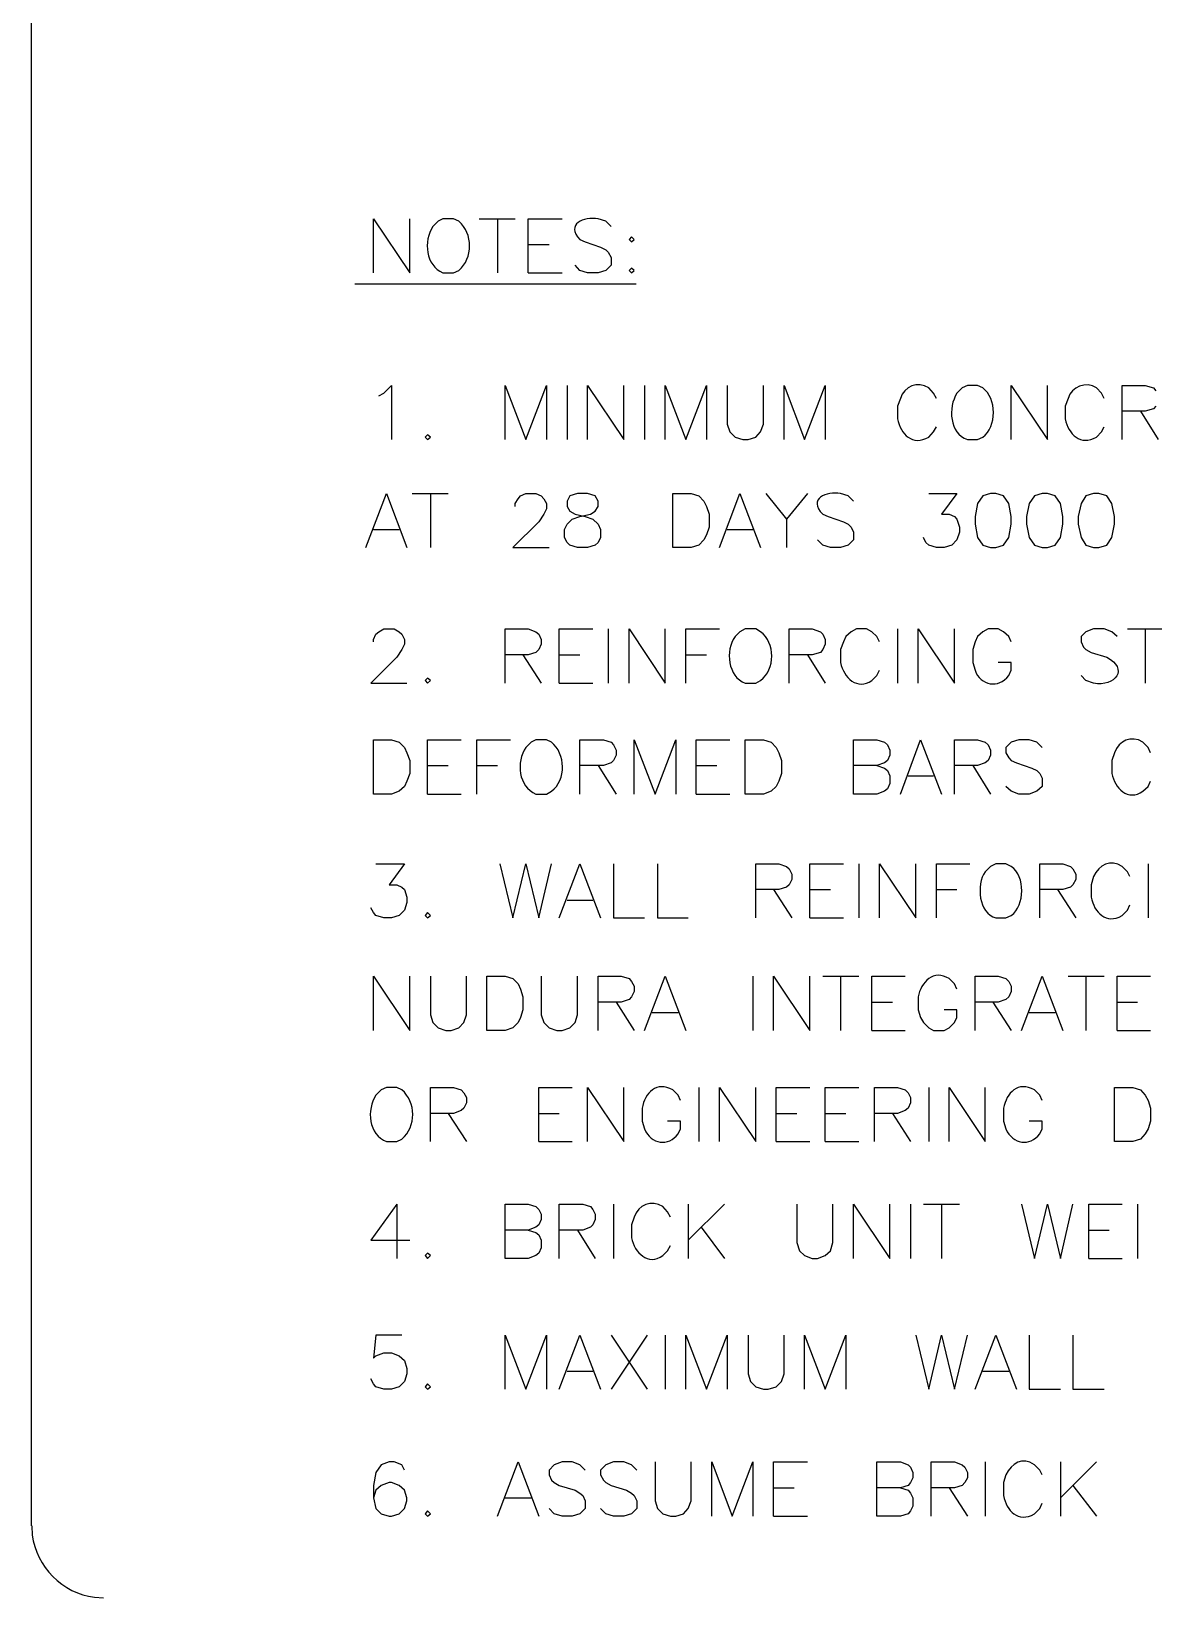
# Model space of a CAD drawing. Header units: millimetres. Extents: x 14 to 201, y 16 to 268.
# Drawn here: x 13.8 to 63.1, y 52.3 to 121.1 of the extents above; entities that cross this region are included whole.
import ezdxf

# ---------------------------------------------------------------- set-up
doc = ezdxf.new("R2010")
doc.units = ezdxf.units.MM
doc.layers.get('0').update_dxf_attribs({"linetype": 'CONTINUOUS'})

msp = doc.modelspace()

# ---------------------------------------------------------------- linework, layer by layer
at = {"color": 0}
for p, q in [((13.8424, 55.4136), (13.8424, 264.541)), ((28.8713, 110.469), (28.8713, 112.839)), ((28.8713, 112.839), (30.4588, 110.469)), ((30.4588, 110.469), (30.4588, 112.839)), ((31.7073, 112.733), (31.4744, 112.5)), ((31.9195, 112.839), (31.7073, 112.733)), ((32.3853, 112.839), (31.9195, 112.839)), ((32.6182, 112.733), (32.3853, 112.839)), ((33.507, 112.839), (35.0945, 112.839)), ((34.3118, 112.839), (34.3118, 110.469)), ((35.6665, 110.469), (35.6665, 112.839)), ((35.6665, 112.839), (37.1479, 112.839)), ((39.0744, 112.733), (38.7354, 112.839)), ((39.3072, 112.5), (39.0744, 112.733)), ((35.6665, 111.718), (36.576, 111.718)), ((37.9307, 111.93), (38.1635, 111.824)), ((38.1635, 111.824), (38.8415, 111.591)), ((38.8415, 111.591), (39.0744, 111.485)), ((40.1959, 112.057), (40.09, 111.93)), ((40.09, 111.93), (40.1959, 111.824)), ((40.3229, 111.93), (40.1959, 112.057)), ((40.1959, 111.824), (40.3229, 111.93)), ((37.9307, 110.575), (37.7197, 110.808)), ((39.0744, 111.485), (39.1791, 111.379)), ((39.3072, 110.808), (39.0744, 110.575)), ((39.1791, 111.379), (39.3072, 111.146)), ((39.3072, 111.146), (39.3072, 110.808)), ((31.9195, 110.469), (32.3853, 110.469)), ((32.3853, 110.469), (32.6182, 110.575)), ((35.6665, 110.469), (37.1479, 110.469)), ((38.2693, 110.469), (37.9307, 110.575)), ((38.7354, 110.469), (38.2693, 110.469)), ((39.0744, 110.575), (38.7354, 110.469)), ((40.1959, 110.68), (40.09, 110.575)), ((40.09, 110.575), (40.1959, 110.469)), ((40.3229, 110.575), (40.1959, 110.68)), ((40.1959, 110.469), (40.3229, 110.575)), ((28.0458, 109.983), (40.4068, 109.983)), ((29.3164, 105.178), (29.654, 105.517)), ((29.654, 105.517), (29.654, 103.145)), ((34.6494, 103.145), (34.6494, 105.517)), ((34.6494, 105.517), (35.5604, 103.145)), ((35.5604, 103.145), (36.4698, 105.517)), ((36.4698, 105.517), (36.4698, 103.145)), ((37.3807, 105.517), (37.3807, 103.145)), ((38.2693, 103.145), (38.2693, 105.517)), ((38.2693, 105.517), (39.8568, 103.145)), ((39.8568, 103.145), (39.8568, 105.517)), ((40.7666, 105.517), (40.7666, 103.145)), ((41.6775, 103.145), (41.6775, 105.517)), ((41.6775, 105.517), (42.587, 103.145)), ((42.587, 103.145), (43.4979, 105.517)), ((43.4979, 105.517), (43.4979, 103.145)), ((44.4073, 105.517), (44.4073, 103.823)), ((45.9948, 103.823), (45.9948, 105.517)), ((46.9057, 103.145), (46.9057, 105.517)), ((46.9057, 105.517), (47.7943, 103.145)), ((47.7943, 103.145), (48.7041, 105.517)), ((48.7041, 105.517), (48.7041, 103.145)), ((53.4666, 105.178), (53.2557, 105.41)), ((54.7165, 105.41), (54.4834, 105.178)), ((54.9494, 105.517), (54.7165, 105.41)), ((55.3932, 105.517), (54.9494, 105.517)), ((55.626, 105.41), (55.3932, 105.517)), ((56.8745, 103.145), (56.8745, 105.517)), ((56.8745, 105.517), (58.462, 103.145)), ((58.462, 103.145), (58.462, 105.517)), ((60.8334, 105.178), (60.6213, 105.41)), ((61.7432, 103.145), (61.7432, 105.517)), ((61.7432, 105.517), (62.7585, 105.517)), ((62.7585, 105.517), (63.1197, 105.41)), ((63.1197, 105.41), (63.2245, 105.283)), ((29.1042, 105.071), (29.3164, 105.178)), ((52.0072, 104.944), (51.8791, 104.606)), ((51.8791, 104.606), (51.8791, 104.056)), ((53.5947, 104.944), (53.4666, 105.178)), ((59.3729, 104.944), (59.2459, 104.606)), ((59.2459, 104.606), (59.2459, 104.056)), ((60.9604, 104.944), (60.8334, 105.178)), ((63.2245, 104.606), (63.1197, 104.499)), ((62.7585, 104.395), (61.7432, 104.395)), ((62.5479, 104.395), (63.3307, 103.145)), ((63.1197, 104.499), (62.7585, 104.395)), ((31.2415, 103.357), (31.1368, 103.251)), ((31.1368, 103.251), (31.2415, 103.145)), ((31.3697, 103.251), (31.2415, 103.357)), ((31.2415, 103.145), (31.3697, 103.251)), ((44.4073, 103.823), (44.5135, 103.484)), ((44.5135, 103.484), (44.7463, 103.251)), ((44.7463, 103.251), (45.0854, 103.145)), ((45.3182, 103.145), (45.6572, 103.251)), ((45.6572, 103.251), (45.8682, 103.484)), ((45.8682, 103.484), (45.9948, 103.823)), ((53.2557, 103.251), (53.4666, 103.484)), ((53.4666, 103.484), (53.5947, 103.696)), ((55.3932, 103.145), (55.626, 103.251)), ((60.6213, 103.251), (60.8334, 103.484)), ((60.8334, 103.484), (60.9604, 103.696)), ((45.0854, 103.145), (45.3182, 103.145)), ((54.9494, 103.145), (55.3932, 103.145)), ((28.5323, 98.4042), (29.4432, 100.775)), ((29.4432, 100.775), (30.332, 98.4042)), ((30.5649, 100.775), (32.1524, 100.775)), ((31.3697, 100.775), (31.3697, 98.4042)), ((35.0945, 100.329), (35.2213, 100.542)), ((35.2213, 100.542), (35.3275, 100.668)), ((35.3275, 100.668), (35.5604, 100.775)), ((35.5604, 100.775), (36.0041, 100.775)), ((36.0041, 100.775), (36.237, 100.668)), ((36.237, 100.668), (36.3432, 100.542)), ((36.3432, 100.542), (36.4698, 100.329)), ((37.4869, 100.668), (37.3807, 100.435)), ((37.8245, 100.775), (37.4869, 100.668)), ((38.2693, 100.775), (37.8245, 100.775)), ((38.6084, 100.668), (38.2693, 100.775)), ((38.7354, 100.435), (38.6084, 100.668)), ((42.0165, 98.4042), (42.0165, 100.775)), ((42.0165, 100.775), (42.8198, 100.775)), ((42.8198, 100.775), (43.1588, 100.668)), ((43.1588, 100.668), (43.3709, 100.435)), ((44.0697, 98.4042), (44.9584, 100.775)), ((44.9584, 100.775), (45.8682, 98.4042)), ((46.101, 100.775), (47.0119, 99.6527)), ((47.9213, 100.775), (47.0119, 99.6527)), ((49.7209, 100.668), (49.3818, 100.775)), ((49.954, 100.435), (49.7209, 100.668)), ((53.2557, 100.775), (54.4834, 100.775)), ((54.4834, 100.775), (53.8057, 99.8636)), ((55.626, 100.668), (55.3932, 100.329)), ((55.965, 100.775), (55.626, 100.668)), ((56.1979, 100.775), (55.965, 100.775)), ((56.5369, 100.668), (56.1979, 100.775)), ((56.7697, 100.329), (56.5369, 100.668)), ((57.8915, 100.668), (57.6584, 100.329)), ((58.2291, 100.775), (57.8915, 100.668)), ((58.462, 100.775), (58.2291, 100.775)), ((58.801, 100.668), (58.462, 100.775)), ((59.0338, 100.329), (58.801, 100.668)), ((60.1557, 100.668), (59.9447, 100.329)), ((60.4943, 100.775), (60.1557, 100.668)), ((60.7275, 100.775), (60.4943, 100.775)), ((61.0665, 100.668), (60.7275, 100.775)), ((61.2994, 100.329), (61.0665, 100.668)), ((35.0945, 100.203), (35.0945, 100.329)), ((36.3432, 99.8636), (36.1322, 99.526)), ((36.4698, 100.096), (36.3432, 99.8636)), ((36.4698, 100.329), (36.4698, 100.096)), ((37.3807, 100.435), (37.3807, 100.203)), ((37.3807, 100.203), (37.4869, 99.9917)), ((37.4869, 99.9917), (37.7197, 99.8636)), ((37.7197, 99.8636), (38.1635, 99.7589)), ((37.9307, 99.7589), (38.3963, 99.8636)), ((38.3963, 99.8636), (38.6084, 99.9917)), ((38.6084, 99.9917), (38.7354, 100.203)), ((38.7354, 100.203), (38.7354, 100.435)), ((43.3709, 100.435), (43.4979, 100.203)), ((43.4979, 100.203), (43.604, 99.8636)), ((43.604, 99.8636), (43.604, 99.2932)), ((48.5994, 99.8636), (48.8322, 99.7589)), ((53.8057, 99.8636), (54.1443, 99.8636)), ((54.1443, 99.8636), (54.3775, 99.7589)), ((55.3932, 100.329), (55.287, 99.7589)), ((56.8745, 99.7589), (56.7697, 100.329)), ((57.6584, 100.329), (57.5525, 99.7589)), ((59.14, 99.7589), (59.0338, 100.329)), ((59.9447, 100.329), (59.8166, 99.7589)), ((61.4041, 99.7589), (61.2994, 100.329)), ((28.8713, 99.187), (29.993, 99.187)), ((36.1322, 99.526), (34.9884, 98.4042)), ((37.254, 99.187), (37.3807, 99.4198)), ((37.254, 98.848), (37.254, 99.187)), ((37.3807, 99.4198), (37.5916, 99.6527)), ((37.5916, 99.6527), (37.9307, 99.7589)), ((38.1635, 99.7589), (38.5025, 99.6527)), ((38.5025, 99.6527), (38.7354, 99.4198)), ((38.7354, 99.4198), (38.8415, 99.187)), ((38.8415, 99.187), (38.8415, 98.848)), ((43.604, 99.2932), (43.4979, 98.9542)), ((44.4073, 99.187), (45.5291, 99.187)), ((47.0119, 99.6527), (47.0119, 98.4042)), ((48.8322, 99.7589), (49.5088, 99.526)), ((49.5088, 99.526), (49.7209, 99.4198)), ((49.7209, 99.4198), (49.8479, 99.2932)), ((49.8479, 99.2932), (49.954, 99.0808)), ((54.3775, 99.7589), (54.4834, 99.6527)), ((54.4834, 99.6527), (54.6104, 99.2932)), ((54.6104, 99.2932), (54.6104, 99.0808)), ((55.287, 99.7589), (55.287, 99.4198)), ((55.287, 99.4198), (55.3932, 98.848)), ((56.7697, 98.848), (56.8745, 99.4198)), ((56.8745, 99.4198), (56.8745, 99.7589)), ((57.5525, 99.7589), (57.5525, 99.4198)), ((57.5525, 99.4198), (57.6584, 98.848)), ((59.0338, 98.848), (59.14, 99.4198)), ((59.14, 99.4198), (59.14, 99.7589)), ((59.8166, 99.7589), (59.8166, 99.4198)), ((59.8166, 99.4198), (59.9447, 98.848)), ((61.2994, 98.848), (61.4041, 99.4198)), ((61.4041, 99.4198), (61.4041, 99.7589)), ((37.3807, 98.6151), (37.254, 98.848)), ((37.4869, 98.509), (37.3807, 98.6151)), ((37.8245, 98.4042), (37.4869, 98.509)), ((38.6084, 98.509), (38.2693, 98.4042)), ((38.7354, 98.6151), (38.6084, 98.509)), ((38.8415, 98.848), (38.7354, 98.6151)), ((43.1588, 98.509), (42.8198, 98.4042)), ((43.3709, 98.7418), (43.1588, 98.509)), ((43.4979, 98.9542), (43.3709, 98.7418)), ((48.5994, 98.509), (48.3665, 98.7418)), ((48.937, 98.4042), (48.5994, 98.509)), ((49.7209, 98.509), (49.3818, 98.4042)), ((49.954, 98.7418), (49.7209, 98.509)), ((49.954, 99.0808), (49.954, 98.7418)), ((53.129, 98.6151), (53.0229, 98.848)), ((53.2557, 98.509), (53.129, 98.6151)), ((53.5947, 98.4042), (53.2557, 98.509)), ((54.2713, 98.509), (53.9323, 98.4042)), ((54.4834, 98.7418), (54.2713, 98.509)), ((54.6104, 99.0808), (54.4834, 98.7418)), ((55.3932, 98.848), (55.626, 98.509)), ((55.626, 98.509), (55.965, 98.4042)), ((56.1979, 98.4042), (56.5369, 98.509)), ((56.5369, 98.509), (56.7697, 98.848)), ((57.6584, 98.848), (57.8915, 98.509)), ((57.8915, 98.509), (58.2291, 98.4042)), ((58.462, 98.4042), (58.801, 98.509)), ((58.801, 98.509), (59.0338, 98.848)), ((59.9447, 98.848), (60.1557, 98.509)), ((60.1557, 98.509), (60.4943, 98.4042)), ((60.7275, 98.4042), (61.0665, 98.509)), ((61.0665, 98.509), (61.2994, 98.848)), ((34.9884, 98.4042), (36.576, 98.4042)), ((38.2693, 98.4042), (37.8245, 98.4042)), ((42.8198, 98.4042), (42.0165, 98.4042)), ((49.3818, 98.4042), (48.937, 98.4042)), ((53.9323, 98.4042), (53.5947, 98.4042)), ((55.965, 98.4042), (56.1979, 98.4042)), ((58.2291, 98.4042), (58.462, 98.4042)), ((60.4943, 98.4042), (60.7275, 98.4042)), ((28.8713, 94.361), (28.9774, 94.5942)), ((28.8713, 94.2552), (28.8713, 94.361)), ((28.9774, 94.5942), (29.1042, 94.7)), ((29.1042, 94.7), (29.3164, 94.827)), ((29.3164, 94.827), (29.7822, 94.827)), ((29.7822, 94.827), (29.993, 94.7)), ((29.993, 94.7), (30.1198, 94.5942)), ((30.1198, 94.5942), (30.2259, 94.361)), ((30.2259, 94.361), (30.2259, 94.149)), ((34.6494, 92.4348), (34.6494, 94.827)), ((34.6494, 94.827), (35.6665, 94.827)), ((35.6665, 94.827), (36.0041, 94.7)), ((36.0041, 94.7), (36.1322, 94.5942)), ((36.1322, 94.5942), (36.237, 94.361)), ((36.237, 94.361), (36.237, 94.149)), ((37.0209, 92.4348), (37.0209, 94.827)), ((37.0209, 94.827), (38.5025, 94.827)), ((39.1791, 94.827), (39.1791, 92.4348)), ((40.09, 92.4348), (40.09, 94.827)), ((40.09, 94.827), (41.6775, 92.4348)), ((41.6775, 92.4348), (41.6775, 94.827)), ((42.587, 92.4348), (42.587, 94.827)), ((42.587, 94.827), (44.0697, 94.827)), ((44.9584, 94.7), (44.7463, 94.488)), ((45.1915, 94.827), (44.9584, 94.7)), ((45.6572, 94.827), (45.1915, 94.827)), ((45.8682, 94.7), (45.6572, 94.827)), ((47.1166, 92.4348), (47.1166, 94.827)), ((47.1166, 94.827), (48.1334, 94.827)), ((48.1334, 94.827), (48.4932, 94.7)), ((48.4932, 94.7), (48.5994, 94.5942)), ((48.5994, 94.5942), (48.7041, 94.361)), ((48.7041, 94.361), (48.7041, 94.149)), ((49.615, 94.488), (49.5088, 94.2552)), ((49.8479, 94.7), (49.615, 94.488)), ((50.0807, 94.827), (49.8479, 94.7)), ((50.5245, 94.827), (50.0807, 94.827)), ((50.7573, 94.7), (50.5245, 94.827)), ((50.9693, 94.488), (50.7573, 94.7)), ((51.0963, 94.2552), (50.9693, 94.488)), ((51.8791, 94.827), (51.8791, 92.4348)), ((52.79, 92.4348), (52.79, 94.827)), ((52.79, 94.827), (54.3775, 92.4348)), ((54.3775, 92.4348), (54.3775, 94.827)), ((55.3932, 94.488), (55.287, 94.2552)), ((55.626, 94.7), (55.3932, 94.488)), ((55.8588, 94.827), (55.626, 94.7)), ((56.304, 94.827), (55.8588, 94.827)), ((56.5369, 94.7), (56.304, 94.827)), ((56.7697, 94.488), (56.5369, 94.7)), ((56.8745, 94.2552), (56.7697, 94.488)), ((60.1557, 94.7), (59.9447, 94.488)), ((59.9447, 94.488), (59.9447, 94.2552)), ((60.4943, 94.827), (60.1557, 94.7)), ((60.9604, 94.827), (60.4943, 94.827)), ((61.2994, 94.7), (60.9604, 94.827)), ((61.5322, 94.488), (61.2994, 94.7)), ((61.976, 94.827), (63.5635, 94.827)), ((62.7585, 94.827), (62.7585, 92.4348)), ((30.1198, 93.9161), (29.8869, 93.5785)), ((30.2259, 94.149), (30.1198, 93.9161)), ((35.6665, 93.6833), (34.6494, 93.6833)), ((35.4334, 93.6833), (36.237, 92.4348)), ((36.0041, 93.7892), (35.6665, 93.6833)), ((36.1322, 93.9161), (36.0041, 93.7892)), ((36.237, 94.149), (36.1322, 93.9161)), ((37.0209, 93.6833), (37.9307, 93.6833)), ((42.587, 93.6833), (43.4979, 93.6833)), ((48.1334, 93.6833), (47.1166, 93.6833)), ((47.9213, 93.6833), (48.7041, 92.4348)), ((48.4932, 93.7892), (48.1334, 93.6833)), ((48.5994, 93.9161), (48.4932, 93.7892)), ((48.7041, 94.149), (48.5994, 93.9161)), ((49.5088, 94.2552), (49.3818, 93.9161)), ((49.3818, 93.9161), (49.3818, 93.3457)), ((55.287, 94.2552), (55.1822, 93.9161)), ((55.1822, 93.9161), (55.1822, 93.3457)), ((59.9447, 94.2552), (60.0495, 94.0223)), ((60.0495, 94.0223), (60.1557, 93.9161)), ((60.1557, 93.9161), (60.3885, 93.7892)), ((60.3885, 93.7892), (61.0665, 93.5785)), ((29.8869, 93.5785), (28.7445, 92.4348)), ((50.9693, 92.7735), (51.0963, 93.0067)), ((55.1822, 93.3457), (55.287, 93.0067)), ((56.8745, 93.3457), (56.304, 93.3457)), ((56.7697, 92.7735), (56.8745, 93.0067)), ((56.8745, 93.0067), (56.8745, 93.3457)), ((28.7445, 92.4348), (30.332, 92.4348)), ((31.2415, 92.6677), (31.1368, 92.5615)), ((31.1368, 92.5615), (31.2415, 92.4348)), ((31.3697, 92.5615), (31.2415, 92.6677)), ((31.2415, 92.4348), (31.3697, 92.5615)), ((37.0209, 92.4348), (38.5025, 92.4348)), ((45.1915, 92.4348), (45.6572, 92.4348)), ((45.6572, 92.4348), (45.8682, 92.5615)), ((50.7573, 92.5615), (50.9693, 92.7735)), ((60.1557, 92.5615), (59.9447, 92.7735)), ((60.4943, 92.4348), (60.1557, 92.5615)), ((28.8713, 87.5661), (28.8713, 89.9583)), ((28.8713, 89.9583), (29.654, 89.9583)), ((29.654, 89.9583), (29.993, 89.8521)), ((29.993, 89.8521), (30.2259, 89.6193)), ((30.2259, 89.6193), (30.332, 89.3865)), ((31.2415, 87.5661), (31.2415, 89.9583)), ((31.2415, 89.9583), (32.7243, 89.9583)), ((33.4009, 87.5661), (33.4009, 89.9583)), ((33.4009, 89.9583), (34.8823, 89.9583)), ((35.7932, 89.8521), (35.5604, 89.6193)), ((36.0041, 89.9583), (35.7932, 89.8521)), ((36.4698, 89.9583), (36.0041, 89.9583)), ((36.6818, 89.8521), (36.4698, 89.9583)), ((37.9307, 87.5661), (37.9307, 89.9583)), ((37.9307, 89.9583), (38.9682, 89.9583)), ((38.9682, 89.9583), (39.3072, 89.8521)), ((39.3072, 89.8521), (39.412, 89.7255)), ((39.412, 89.7255), (39.5182, 89.4927)), ((39.5182, 89.4927), (39.5182, 89.2803)), ((40.3229, 87.5661), (40.3229, 89.9583)), ((40.3229, 89.9583), (41.2323, 87.5661)), ((41.2323, 87.5661), (42.1432, 89.9583)), ((42.1432, 89.9583), (42.1432, 87.5661)), ((43.0318, 87.5661), (43.0318, 89.9583)), ((43.0318, 89.9583), (44.5135, 89.9583)), ((45.1915, 87.5661), (45.1915, 89.9583)), ((45.1915, 89.9583), (45.9948, 89.9583)), ((45.9948, 89.9583), (46.3338, 89.8521)), ((46.3338, 89.8521), (46.5459, 89.6193)), ((46.5459, 89.6193), (46.6729, 89.3865)), ((49.954, 87.5661), (49.954, 89.9583)), ((49.954, 89.9583), (50.9693, 89.9583)), ((50.9693, 89.9583), (51.3084, 89.8521)), ((51.3084, 89.8521), (51.4354, 89.7255)), ((51.4354, 89.7255), (51.5415, 89.4927)), ((51.5415, 89.4927), (51.5415, 89.2803)), ((52.0072, 87.5661), (52.8959, 89.9583)), ((52.8959, 89.9583), (53.8057, 87.5661)), ((54.3775, 87.5661), (54.3775, 89.9583)), ((54.3775, 89.9583), (55.3932, 89.9583)), ((55.3932, 89.9583), (55.7318, 89.8521)), ((55.7318, 89.8521), (55.8588, 89.7255)), ((55.8588, 89.7255), (55.965, 89.4927)), ((55.965, 89.4927), (55.965, 89.2803)), ((56.8745, 89.8521), (56.6416, 89.6193)), ((56.6416, 89.6193), (56.6416, 89.3865)), ((57.2135, 89.9583), (56.8745, 89.8521)), ((57.6584, 89.9583), (57.2135, 89.9583)), ((57.996, 89.8521), (57.6584, 89.9583)), ((58.2291, 89.6193), (57.996, 89.8521)), ((62.8869, 89.6193), (62.654, 89.8521)), ((62.9916, 89.3865), (62.8869, 89.6193)), ((30.332, 89.3865), (30.4588, 89.0489)), ((30.4588, 89.0489), (30.4588, 88.477)), ((31.2415, 88.816), (32.1524, 88.816)), ((33.4009, 88.816), (34.3118, 88.816)), ((38.9682, 88.816), (37.9307, 88.816)), ((38.7354, 88.816), (39.5182, 87.5661)), ((39.3072, 88.9427), (38.9682, 88.816)), ((39.412, 89.0489), (39.3072, 88.9427)), ((39.5182, 89.2803), (39.412, 89.0489)), ((43.0318, 88.816), (43.9416, 88.816)), ((46.6729, 89.3865), (46.779, 89.0489)), ((46.779, 89.0489), (46.779, 88.477)), ((50.9693, 88.816), (49.954, 88.816)), ((51.3084, 88.9427), (50.9693, 88.816)), ((50.9693, 88.816), (51.3084, 88.7099)), ((51.4354, 89.0489), (51.3084, 88.9427)), ((51.5415, 89.2803), (51.4354, 89.0489)), ((55.3932, 88.816), (54.3775, 88.816)), ((55.1822, 88.816), (55.965, 87.5661)), ((55.7318, 88.9427), (55.3932, 88.816)), ((55.8588, 89.0489), (55.7318, 88.9427)), ((55.965, 89.2803), (55.8588, 89.0489)), ((56.6416, 89.3865), (56.7697, 89.1536)), ((56.7697, 89.1536), (56.8745, 89.0489)), ((56.8745, 89.0489), (57.1073, 88.9427)), ((57.1073, 88.9427), (57.7854, 88.7099)), ((61.4041, 89.3865), (61.2994, 89.0489)), ((61.2994, 89.0489), (61.2994, 88.477)), ((30.332, 88.138), (30.2259, 87.9052)), ((30.4588, 88.477), (30.332, 88.138)), ((46.6729, 88.138), (46.5459, 87.9052)), ((46.779, 88.477), (46.6729, 88.138)), ((51.3084, 88.7099), (51.4354, 88.6037)), ((51.4354, 88.6037), (51.5415, 88.3708)), ((51.5415, 88.3708), (51.5415, 88.0318)), ((52.3448, 88.3708), (53.4666, 88.3708)), ((57.7854, 88.7099), (57.996, 88.6037)), ((57.996, 88.6037), (58.1244, 88.477)), ((58.1244, 88.477), (58.2291, 88.2646)), ((58.2291, 88.2646), (58.2291, 87.9052)), ((62.8869, 87.9052), (62.9916, 88.138)), ((29.654, 87.5661), (28.8713, 87.5661)), ((29.993, 87.6928), (29.654, 87.5661)), ((30.2259, 87.9052), (29.993, 87.6928)), ((31.2415, 87.5661), (32.7243, 87.5661)), ((36.0041, 87.5661), (36.4698, 87.5661)), ((36.4698, 87.5661), (36.6818, 87.6928)), ((43.0318, 87.5661), (44.5135, 87.5661)), ((45.9948, 87.5661), (45.1915, 87.5661)), ((46.3338, 87.6928), (45.9948, 87.5661)), ((46.5459, 87.9052), (46.3338, 87.6928)), ((50.9693, 87.5661), (49.954, 87.5661)), ((51.3084, 87.6928), (50.9693, 87.5661)), ((51.4354, 87.799), (51.3084, 87.6928)), ((51.5415, 88.0318), (51.4354, 87.799)), ((56.8745, 87.6928), (56.6416, 87.9052)), ((57.2135, 87.5661), (56.8745, 87.6928)), ((57.6584, 87.5661), (57.2135, 87.5661)), ((57.996, 87.6928), (57.6584, 87.5661)), ((58.2291, 87.9052), (57.996, 87.6928)), ((62.654, 87.6928), (62.8869, 87.9052)), ((28.9774, 84.4973), (30.2259, 84.4973)), ((30.2259, 84.4973), (29.5493, 83.5875)), ((34.4165, 84.4973), (34.9884, 82.127)), ((34.9884, 82.127), (35.5604, 84.4973)), ((35.5604, 84.4973), (36.1322, 82.127)), ((36.1322, 82.127), (36.6818, 84.4973)), ((37.0209, 82.127), (37.9307, 84.4973)), ((37.9307, 84.4973), (38.8415, 82.127)), ((39.412, 84.4973), (39.412, 82.127)), ((41.3385, 84.4973), (41.3385, 82.127)), ((45.6572, 82.127), (45.6572, 84.4973)), ((45.6572, 84.4973), (46.6729, 84.4973)), ((46.6729, 84.4973), (47.0119, 84.3911)), ((47.0119, 84.3911), (47.1166, 84.2864)), ((47.1166, 84.2864), (47.2447, 84.0535)), ((47.2447, 84.0535), (47.2447, 83.8207)), ((48.0275, 82.127), (48.0275, 84.4973)), ((48.0275, 84.4973), (49.5088, 84.4973)), ((50.1869, 84.4973), (50.1869, 82.127)), ((51.0963, 82.127), (51.0963, 84.4973)), ((51.0963, 84.4973), (52.6838, 82.127)), ((52.6838, 82.127), (52.6838, 84.4973)), ((53.5947, 82.127), (53.5947, 84.4973)), ((53.5947, 84.4973), (55.0541, 84.4973)), ((55.965, 84.3911), (55.7318, 84.1583)), ((56.1979, 84.4973), (55.965, 84.3911)), ((56.6416, 84.4973), (56.1979, 84.4973)), ((56.8745, 84.3911), (56.6416, 84.4973)), ((58.1244, 82.127), (58.1244, 84.4973)), ((58.1244, 84.4973), (59.14, 84.4973)), ((59.14, 84.4973), (59.479, 84.3911)), ((59.479, 84.3911), (59.5835, 84.2864)), ((59.5835, 84.2864), (59.7119, 84.0535)), ((59.7119, 84.0535), (59.7119, 83.8207)), ((61.976, 84.1583), (61.7432, 84.3911)), ((62.0818, 83.9474), (61.976, 84.1583)), ((62.8869, 84.4973), (62.8869, 82.127)), ((29.5493, 83.5875), (29.8869, 83.5875)), ((29.8869, 83.5875), (30.1198, 83.4817)), ((30.1198, 83.4817), (30.2259, 83.3755)), ((30.2259, 83.3755), (30.332, 83.0365)), ((46.6729, 83.3755), (45.6572, 83.3755)), ((46.44, 83.3755), (47.2447, 82.127)), ((47.0119, 83.4817), (46.6729, 83.3755)), ((47.1166, 83.5875), (47.0119, 83.4817)), ((47.2447, 83.8207), (47.1166, 83.5875)), ((48.0275, 83.3755), (48.937, 83.3755)), ((53.5947, 83.3755), (54.4834, 83.3755)), ((59.14, 83.3755), (58.1244, 83.3755)), ((58.9068, 83.3755), (59.7119, 82.127)), ((59.479, 83.4817), (59.14, 83.3755)), ((59.5835, 83.5875), (59.479, 83.4817)), ((59.7119, 83.8207), (59.5835, 83.5875)), ((60.4943, 83.9474), (60.3885, 83.5875)), ((60.3885, 83.5875), (60.3885, 83.0365)), ((30.332, 82.8036), (30.2259, 82.466)), ((30.332, 83.0365), (30.332, 82.8036)), ((37.3807, 82.9098), (38.5025, 82.9098)), ((61.976, 82.466), (62.0818, 82.6975)), ((28.8713, 82.3599), (28.7445, 82.5708)), ((28.9774, 82.2332), (28.8713, 82.3599)), ((29.3164, 82.127), (28.9774, 82.2332)), ((29.654, 82.127), (29.3164, 82.127)), ((29.993, 82.2332), (29.654, 82.127)), ((30.2259, 82.466), (29.993, 82.2332)), ((31.2415, 82.3599), (31.1368, 82.2332)), ((31.1368, 82.2332), (31.2415, 82.127)), ((31.3697, 82.2332), (31.2415, 82.3599)), ((31.2415, 82.127), (31.3697, 82.2332)), ((39.412, 82.127), (40.7666, 82.127)), ((41.3385, 82.127), (42.6932, 82.127)), ((48.0275, 82.127), (49.5088, 82.127)), ((56.1979, 82.127), (56.6416, 82.127)), ((56.6416, 82.127), (56.8745, 82.2332)), ((61.7432, 82.2332), (61.976, 82.466)), ((28.8713, 77.1744), (28.8713, 79.5651)), ((28.8713, 79.5651), (30.4588, 77.1744)), ((30.4588, 77.1744), (30.4588, 79.5651)), ((31.3697, 79.5651), (31.3697, 77.8715)), ((32.9572, 77.8715), (32.9572, 79.5651)), ((33.846, 77.1744), (33.846, 79.5651)), ((33.846, 79.5651), (34.6494, 79.5651)), ((34.6494, 79.5651), (34.9884, 79.459)), ((34.9884, 79.459), (35.2213, 79.2261)), ((35.2213, 79.2261), (35.3275, 78.9947)), ((36.237, 79.5651), (36.237, 77.8715)), ((37.8245, 77.8715), (37.8245, 79.5651)), ((38.7354, 77.1744), (38.7354, 79.5651)), ((38.7354, 79.5651), (39.751, 79.5651)), ((39.751, 79.5651), (40.09, 79.459)), ((40.09, 79.459), (40.1959, 79.3323)), ((40.1959, 79.3323), (40.3229, 79.1214)), ((40.7666, 77.1744), (41.6775, 79.5651)), ((41.6775, 79.5651), (42.587, 77.1744)), ((45.5291, 79.5651), (45.5291, 77.1744)), ((46.44, 77.1744), (46.44, 79.5651)), ((46.44, 79.5651), (48.0275, 77.1744)), ((48.0275, 77.1744), (48.0275, 79.5651)), ((48.5994, 79.5651), (50.1869, 79.5651)), ((49.3818, 79.5651), (49.3818, 77.1744)), ((50.7573, 77.1744), (50.7573, 79.5651)), ((50.7573, 79.5651), (52.2182, 79.5651)), ((54.3775, 79.2261), (54.1443, 79.459)), ((54.4834, 78.9947), (54.3775, 79.2261)), ((55.287, 77.1744), (55.287, 79.5651)), ((55.287, 79.5651), (56.304, 79.5651)), ((56.304, 79.5651), (56.6416, 79.459)), ((56.6416, 79.459), (56.7697, 79.3323)), ((56.7697, 79.3323), (56.8745, 79.1214)), ((57.3193, 77.1744), (58.2291, 79.5651)), ((58.2291, 79.5651), (59.14, 77.1744)), ((59.3729, 79.5651), (60.9604, 79.5651)), ((60.1557, 79.5651), (60.1557, 77.1744)), ((61.5322, 77.1744), (61.5322, 79.5651)), ((61.5322, 79.5651), (62.9916, 79.5651)), ((35.3275, 78.9947), (35.4334, 78.6557)), ((35.4334, 78.6557), (35.4334, 78.0838)), ((40.09, 78.5495), (39.751, 78.4229)), ((40.1959, 78.6557), (40.09, 78.5495)), ((40.3229, 78.8885), (40.1959, 78.6557)), ((40.3229, 79.1214), (40.3229, 78.8885)), ((52.79, 78.6557), (52.79, 78.0838)), ((56.6416, 78.5495), (56.304, 78.4229)), ((56.7697, 78.6557), (56.6416, 78.5495)), ((56.8745, 78.8885), (56.7697, 78.6557)), ((56.8745, 79.1214), (56.8745, 78.8885)), ((31.3697, 77.8715), (31.4744, 77.5339)), ((32.829, 77.5339), (32.9572, 77.8715)), ((35.4334, 78.0838), (35.3275, 77.7448)), ((36.237, 77.8715), (36.3432, 77.5339)), ((37.7197, 77.5339), (37.8245, 77.8715)), ((39.751, 78.4229), (38.7354, 78.4229)), ((39.5182, 78.4229), (40.3229, 77.1744)), ((41.1057, 77.9776), (42.2494, 77.9776)), ((50.7573, 78.4229), (51.6682, 78.4229)), ((52.79, 78.0838), (52.8959, 77.7448)), ((54.4834, 78.0838), (53.9323, 78.0838)), ((54.4834, 77.7448), (54.4834, 78.0838)), ((56.304, 78.4229), (55.287, 78.4229)), ((56.0709, 78.4229), (56.8745, 77.1744)), ((57.6584, 77.9776), (58.801, 77.9776)), ((61.5322, 78.4229), (62.4209, 78.4229)), ((31.4744, 77.5339), (31.7073, 77.301)), ((31.7073, 77.301), (32.0463, 77.1744)), ((32.0463, 77.1744), (32.2792, 77.1744)), ((32.2792, 77.1744), (32.6182, 77.301)), ((32.6182, 77.301), (32.829, 77.5339)), ((34.6494, 77.1744), (33.846, 77.1744)), ((34.9884, 77.301), (34.6494, 77.1744)), ((35.2213, 77.5339), (34.9884, 77.301)), ((35.3275, 77.7448), (35.2213, 77.5339)), ((36.3432, 77.5339), (36.576, 77.301)), ((36.576, 77.301), (36.915, 77.1744)), ((36.915, 77.1744), (37.1479, 77.1744)), ((37.1479, 77.1744), (37.4869, 77.301)), ((37.4869, 77.301), (37.7197, 77.5339)), ((50.7573, 77.1744), (52.2182, 77.1744)), ((52.8959, 77.7448), (53.0229, 77.5339)), ((53.0229, 77.5339), (53.2557, 77.301)), ((53.2557, 77.301), (53.4666, 77.1744)), ((53.4666, 77.1744), (53.9323, 77.1744)), ((53.9323, 77.1744), (54.1443, 77.301)), ((54.1443, 77.301), (54.3775, 77.5339)), ((54.3775, 77.5339), (54.4834, 77.7448)), ((61.5322, 77.1744), (62.9916, 77.1744)), ((29.2103, 74.5698), (28.9774, 74.337)), ((29.4432, 74.676), (29.2103, 74.5698)), ((29.8869, 74.676), (29.4432, 74.676)), ((30.1198, 74.5698), (29.8869, 74.676)), ((31.3683, 72.3057), (31.3683, 74.676)), ((31.3683, 74.676), (32.3853, 74.676)), ((32.3853, 74.676), (32.7243, 74.5698)), ((32.7243, 74.5698), (32.829, 74.4432)), ((32.829, 74.4432), (32.9558, 74.2308)), ((36.1308, 72.3057), (36.1308, 74.676)), ((36.1308, 74.676), (37.5916, 74.676)), ((38.2693, 72.3057), (38.2693, 74.676)), ((38.2693, 74.676), (39.8568, 72.3057)), ((39.8568, 72.3057), (39.8568, 74.676)), ((42.2494, 74.337), (42.0165, 74.5698)), ((42.3541, 74.1041), (42.2494, 74.337)), ((43.1588, 74.676), (43.1588, 72.3057)), ((44.0683, 72.3057), (44.0683, 74.676)), ((44.0683, 74.676), (45.6558, 72.3057)), ((45.6558, 72.3057), (45.6558, 74.676)), ((46.5459, 72.3057), (46.5459, 74.676)), ((46.5459, 74.676), (48.0275, 74.676)), ((48.7041, 72.3057), (48.7041, 74.676)), ((48.7041, 74.676), (50.1869, 74.676)), ((50.8635, 72.3057), (50.8635, 74.676)), ((50.8635, 74.676), (51.8791, 74.676)), ((51.8791, 74.676), (52.2182, 74.5698)), ((52.2182, 74.5698), (52.3448, 74.4432)), ((52.3448, 74.4432), (52.451, 74.2308)), ((53.2557, 74.676), (53.2557, 72.3057)), ((54.1443, 72.3057), (54.1443, 74.676)), ((54.1443, 74.676), (55.7318, 72.3057)), ((55.7318, 72.3057), (55.7318, 74.676)), ((58.1244, 74.337), (57.8915, 74.5698)), ((58.2291, 74.1041), (58.1244, 74.337)), ((61.4041, 72.3057), (61.4041, 74.676)), ((61.4041, 74.676), (62.2088, 74.676)), ((62.2088, 74.676), (62.5479, 74.5698)), ((62.5479, 74.5698), (62.7585, 74.337)), ((62.7585, 74.337), (62.8869, 74.1041)), ((32.7243, 73.6604), (32.3853, 73.5334)), ((32.829, 73.7665), (32.7243, 73.6604)), ((32.9558, 73.9994), (32.829, 73.7665)), ((32.9558, 74.2308), (32.9558, 73.9994)), ((40.6619, 73.7665), (40.6619, 73.1943)), ((52.2182, 73.6604), (51.8791, 73.5334)), ((52.3448, 73.7665), (52.2182, 73.6604)), ((52.451, 73.9994), (52.3448, 73.7665)), ((52.451, 74.2308), (52.451, 73.9994)), ((56.5369, 73.7665), (56.5369, 73.1943)), ((62.8869, 74.1041), (62.9916, 73.7665)), ((62.9916, 73.7665), (62.9916, 73.1943)), ((32.3853, 73.5334), (31.3683, 73.5334)), ((32.1524, 73.5334), (32.9558, 72.3057)), ((36.1308, 73.5334), (37.0209, 73.5334)), ((40.6619, 73.1943), (40.7666, 72.8557)), ((42.3541, 73.1943), (41.7834, 73.1943)), ((42.3541, 72.8557), (42.3541, 73.1943)), ((46.5459, 73.5334), (47.4557, 73.5334)), ((48.7041, 73.5334), (49.615, 73.5334)), ((51.8791, 73.5334), (50.8635, 73.5334)), ((51.6682, 73.5334), (52.451, 72.3057)), ((56.5369, 73.1943), (56.6416, 72.8557)), ((58.2291, 73.1943), (57.6584, 73.1943)), ((58.2291, 72.8557), (58.2291, 73.1943)), ((62.9916, 73.1943), (62.8869, 72.8557)), ((29.4432, 72.3057), (29.8869, 72.3057)), ((29.8869, 72.3057), (30.1198, 72.4119)), ((36.1308, 72.3057), (37.5916, 72.3057)), ((42.2494, 72.6433), (42.3541, 72.8557)), ((46.5459, 72.3057), (48.0275, 72.3057)), ((48.7041, 72.3057), (50.1869, 72.3057)), ((58.1244, 72.6433), (58.2291, 72.8557)), ((62.2088, 72.3057), (61.4041, 72.3057)), ((62.5479, 72.4119), (62.2088, 72.3057)), ((62.7585, 72.6433), (62.5479, 72.4119)), ((62.8869, 72.8557), (62.7585, 72.6433)), ((29.8869, 69.5537), (28.7445, 67.9662)), ((29.8869, 69.5537), (29.8869, 67.1615)), ((34.6494, 67.1615), (34.6494, 69.5537)), ((34.6494, 69.5537), (35.6665, 69.5537)), ((35.6665, 69.5537), (36.0041, 69.4475)), ((37.0209, 67.1615), (37.0209, 69.5537)), ((37.0209, 69.5537), (38.0573, 69.5537)), ((38.0573, 69.5537), (38.3963, 69.4475)), ((39.412, 69.5537), (39.412, 67.1615)), ((42.6932, 69.5537), (42.6932, 67.1615)), ((44.2807, 69.5537), (42.6932, 67.9662)), ((47.4557, 69.5537), (47.4557, 67.86)), ((49.0432, 67.86), (49.0432, 69.5537)), ((49.954, 67.1615), (49.954, 69.5537)), ((49.954, 69.5537), (51.5415, 67.1615)), ((51.5415, 67.1615), (51.5415, 69.5537)), ((52.451, 69.5537), (52.451, 67.1615)), ((53.0229, 69.5537), (54.6104, 69.5537)), ((53.8057, 69.5537), (53.8057, 67.1615)), ((57.3193, 69.5537), (57.8915, 67.1615)), ((57.8915, 67.1615), (58.462, 69.5537)), ((58.462, 69.5537), (59.0338, 67.1615)), ((59.0338, 67.1615), (59.5835, 69.5537)), ((60.2823, 67.1615), (60.2823, 69.5537)), ((60.2823, 69.5537), (61.7432, 69.5537)), ((62.4209, 69.5537), (62.4209, 67.1615)), ((36.0041, 69.4475), (36.1308, 69.3208)), ((36.1308, 69.3208), (36.237, 69.1085)), ((36.237, 68.8756), (36.1308, 68.6428)), ((36.237, 69.1085), (36.237, 68.8756)), ((38.3963, 69.4475), (38.5025, 69.3208)), ((38.5025, 69.3208), (38.6084, 69.1085)), ((38.6084, 68.8756), (38.5025, 68.6428)), ((38.6084, 69.1085), (38.6084, 68.8756)), ((40.3229, 68.9818), (40.1959, 68.6428)), ((41.7834, 69.2146), (41.5713, 69.4475)), ((41.9104, 68.9818), (41.7834, 69.2146)), ((35.6665, 68.41), (34.6494, 68.41)), ((36.0041, 68.538), (35.6665, 68.41)), ((35.6665, 68.41), (36.0041, 68.3052)), ((36.1308, 68.6428), (36.0041, 68.538)), ((36.0041, 68.3052), (36.1308, 68.199)), ((36.1308, 68.199), (36.237, 67.9662)), ((38.0573, 68.41), (37.0209, 68.41)), ((37.8245, 68.41), (38.6084, 67.1615)), ((38.3963, 68.538), (38.0573, 68.41)), ((38.5025, 68.6428), (38.3963, 68.538)), ((40.1959, 68.6428), (40.1959, 68.0724)), ((43.265, 68.538), (44.2807, 67.1615)), ((60.2823, 68.41), (61.171, 68.41)), ((28.7445, 67.9662), (30.4588, 67.9662)), ((36.237, 67.6271), (36.1308, 67.3943)), ((36.237, 67.9662), (36.237, 67.6271)), ((41.5713, 67.2881), (41.7834, 67.5005)), ((41.7834, 67.5005), (41.9104, 67.7333)), ((47.4557, 67.86), (47.5823, 67.5005)), ((47.5823, 67.5005), (47.7943, 67.2881)), ((48.7041, 67.2881), (48.937, 67.5005)), ((48.937, 67.5005), (49.0432, 67.86)), ((31.2415, 67.3943), (31.1368, 67.2881)), ((31.1368, 67.2881), (31.2415, 67.1615)), ((31.3683, 67.2881), (31.2415, 67.3943)), ((31.2415, 67.1615), (31.3683, 67.2881)), ((35.6665, 67.1615), (34.6494, 67.1615)), ((36.0041, 67.2881), (35.6665, 67.1615)), ((36.1308, 67.3943), (36.0041, 67.2881)), ((47.7943, 67.2881), (48.1334, 67.1615)), ((48.1334, 67.1615), (48.3665, 67.1615)), ((48.3665, 67.1615), (48.7041, 67.2881)), ((60.2823, 67.1615), (61.7432, 67.1615)), ((28.9774, 63.7963), (28.8713, 62.7807)), ((30.1198, 63.7963), (28.9774, 63.7963)), ((34.6494, 61.426), (34.6494, 63.7963)), ((34.6494, 63.7963), (35.5604, 61.426)), ((35.5604, 61.426), (36.4698, 63.7963)), ((36.4698, 63.7963), (36.4698, 61.426)), ((37.0209, 61.426), (37.9307, 63.7963)), ((37.9307, 63.7963), (38.8415, 61.426)), ((39.3058, 63.7963), (40.8933, 61.426)), ((40.8933, 63.7963), (39.3058, 61.426)), ((41.6775, 63.7963), (41.6775, 61.426)), ((42.587, 61.426), (42.587, 63.7963)), ((42.587, 63.7963), (43.4979, 61.426)), ((43.4979, 61.426), (44.4073, 63.7963)), ((44.4073, 63.7963), (44.4073, 61.426)), ((45.3182, 63.7963), (45.3182, 62.1026)), ((46.9057, 62.1026), (46.9057, 63.7963)), ((47.7943, 61.426), (47.7943, 63.7963)), ((47.7943, 63.7963), (48.7041, 61.426)), ((48.7041, 61.426), (49.615, 63.7963)), ((49.615, 63.7963), (49.615, 61.426)), ((52.6838, 63.7963), (53.2557, 61.426)), ((53.2557, 61.426), (53.8057, 63.7963)), ((53.8057, 63.7963), (54.3775, 61.426)), ((54.3775, 61.426), (54.9494, 63.7963)), ((55.287, 61.426), (56.1979, 63.7963)), ((56.1979, 63.7963), (57.1073, 61.426)), ((57.6584, 63.7963), (57.6584, 61.426)), ((59.5835, 63.7963), (59.5835, 61.426)), ((28.8713, 62.7807), (28.9774, 62.8855)), ((28.9774, 62.8855), (29.3164, 63.0135)), ((29.3164, 63.0135), (29.654, 63.0135)), ((29.654, 63.0135), (29.993, 62.8855)), ((29.993, 62.8855), (30.2259, 62.6745)), ((30.2259, 62.6745), (30.332, 62.3355)), ((30.332, 62.1026), (30.2259, 61.7636)), ((30.332, 62.3355), (30.332, 62.1026)), ((37.3807, 62.2088), (38.5025, 62.2088)), ((45.3182, 62.1026), (45.4244, 61.7636)), ((46.779, 61.7636), (46.9057, 62.1026)), ((55.626, 62.2088), (56.7683, 62.2088)), ((28.8713, 61.6589), (28.7445, 61.8698)), ((28.9774, 61.5308), (28.8713, 61.6589)), ((29.3164, 61.426), (28.9774, 61.5308)), ((29.654, 61.426), (29.3164, 61.426)), ((29.993, 61.5308), (29.654, 61.426)), ((30.2259, 61.7636), (29.993, 61.5308)), ((31.2415, 61.6589), (31.1368, 61.5308)), ((31.1368, 61.5308), (31.2415, 61.426)), ((31.3683, 61.5308), (31.2415, 61.6589)), ((31.2415, 61.426), (31.3683, 61.5308)), ((45.4244, 61.7636), (45.6558, 61.5308)), ((45.6558, 61.5308), (45.9948, 61.426)), ((45.9948, 61.426), (46.2068, 61.426)), ((46.2068, 61.426), (46.5459, 61.5308)), ((46.5459, 61.5308), (46.779, 61.7636)), ((57.6584, 61.426), (59.0338, 61.426)), ((59.5835, 61.426), (60.9604, 61.426)), ((29.2103, 58.1021), (28.9774, 57.7631)), ((29.5493, 58.2291), (29.2103, 58.1021)), ((29.7808, 58.2291), (29.5493, 58.2291)), ((30.1198, 58.1021), (29.7808, 58.2291)), ((30.2259, 57.8693), (30.1198, 58.1021)), ((34.3118, 55.838), (35.2213, 58.2291)), ((35.2213, 58.2291), (36.1308, 55.838)), ((36.8088, 58.1021), (36.576, 57.8693)), ((36.576, 57.8693), (36.576, 57.6584)), ((37.1479, 58.2291), (36.8088, 58.1021)), ((37.5916, 58.2291), (37.1479, 58.2291)), ((37.9307, 58.1021), (37.5916, 58.2291)), ((38.1635, 57.8693), (37.9307, 58.1021)), ((39.0744, 58.1021), (38.8415, 57.8693)), ((38.8415, 57.8693), (38.8415, 57.6584)), ((39.412, 58.2291), (39.0744, 58.1021)), ((39.8568, 58.2291), (39.412, 58.2291)), ((40.1959, 58.1021), (39.8568, 58.2291)), ((40.429, 57.8693), (40.1959, 58.1021)), ((41.2323, 58.2291), (41.2323, 56.5146)), ((42.8198, 56.5146), (42.8198, 58.2291)), ((43.7307, 55.838), (43.7307, 58.2291)), ((43.7307, 58.2291), (44.6193, 55.838)), ((44.6193, 55.838), (45.5291, 58.2291)), ((45.5291, 58.2291), (45.5291, 55.838)), ((46.44, 55.838), (46.44, 58.2291)), ((46.44, 58.2291), (47.9213, 58.2291)), ((50.9693, 55.838), (50.9693, 58.2291)), ((50.9693, 58.2291), (52.0058, 58.2291)), ((52.0058, 58.2291), (52.3448, 58.1021)), ((52.3448, 58.1021), (52.451, 57.996)), ((52.451, 57.996), (52.5568, 57.7631)), ((53.3619, 55.838), (53.3619, 58.2291)), ((53.3619, 58.2291), (54.3775, 58.2291)), ((54.3775, 58.2291), (54.7165, 58.1021)), ((54.7165, 58.1021), (54.8432, 57.996)), ((54.8432, 57.996), (54.9494, 57.7631)), ((55.7318, 58.2291), (55.7318, 55.838)), ((58.1244, 57.8693), (57.8915, 58.1021)), ((58.2291, 57.6584), (58.1244, 57.8693)), ((59.0338, 58.2291), (59.0338, 55.838)), ((60.6213, 58.2291), (59.0338, 56.6416)), ((28.9774, 57.7631), (28.8713, 57.1927)), ((28.8713, 57.1927), (28.8713, 56.6416)), ((29.2103, 57.1927), (28.9774, 56.9807)), ((29.5493, 57.3193), (29.2103, 57.1927)), ((29.654, 57.3193), (29.5493, 57.3193)), ((29.993, 57.1927), (29.654, 57.3193)), ((30.2259, 56.9807), (29.993, 57.1927)), ((36.576, 57.6584), (36.6818, 57.4255)), ((36.6818, 57.4255), (36.8088, 57.3193)), ((36.8088, 57.3193), (37.0209, 57.1927)), ((37.0209, 57.1927), (37.7183, 56.9807)), ((38.8415, 57.6584), (38.9682, 57.4255)), ((38.9682, 57.4255), (39.0744, 57.3193)), ((39.0744, 57.3193), (39.3058, 57.1927)), ((39.3058, 57.1927), (39.9838, 56.9807)), ((52.3448, 57.1927), (52.0058, 57.0865)), ((52.451, 57.3193), (52.3448, 57.1927)), ((52.5568, 57.5303), (52.451, 57.3193)), ((52.5568, 57.7631), (52.5568, 57.5303)), ((54.7165, 57.1927), (54.3775, 57.0865)), ((54.8432, 57.3193), (54.7165, 57.1927)), ((54.9494, 57.5303), (54.8432, 57.3193)), ((54.9494, 57.7631), (54.9494, 57.5303)), ((56.6416, 57.6584), (56.5369, 57.3193)), ((56.5369, 57.3193), (56.5369, 56.7475)), ((59.5835, 57.1927), (60.6213, 55.838)), ((28.9774, 56.9807), (28.8713, 56.6416)), ((28.8713, 56.6416), (28.9774, 56.1756)), ((30.332, 56.6416), (30.2259, 56.9807)), ((30.2259, 56.1756), (30.332, 56.5146)), ((30.332, 56.5146), (30.332, 56.6416)), ((34.6494, 56.6416), (35.7932, 56.6416)), ((37.7183, 56.9807), (37.9307, 56.8537)), ((37.9307, 56.8537), (38.0573, 56.7475)), ((38.0573, 56.7475), (38.1635, 56.5146)), ((38.1635, 56.5146), (38.1635, 56.1756)), ((39.9838, 56.9807), (40.1959, 56.8537)), ((40.1959, 56.8537), (40.3229, 56.7475)), ((40.3229, 56.7475), (40.429, 56.5146)), ((40.429, 56.5146), (40.429, 56.1756)), ((41.2323, 56.5146), (41.3385, 56.1756)), ((42.6932, 56.1756), (42.8198, 56.5146)), ((46.44, 57.0865), (47.3495, 57.0865)), ((52.0058, 57.0865), (50.9693, 57.0865)), ((52.0058, 57.0865), (52.3448, 56.9807)), ((52.3448, 56.9807), (52.451, 56.8537)), ((52.451, 56.8537), (52.5568, 56.6416)), ((52.5568, 56.6416), (52.5568, 56.2818)), ((54.3775, 57.0865), (53.3619, 57.0865)), ((54.1443, 57.0865), (54.9494, 55.838)), ((28.9774, 56.1756), (29.2103, 55.9428)), ((29.2103, 55.9428), (29.5493, 55.838)), ((29.5493, 55.838), (29.654, 55.838)), ((29.654, 55.838), (29.993, 55.9428)), ((29.993, 55.9428), (30.2259, 56.1756)), ((31.2415, 56.0709), (31.1368, 55.9428)), ((31.1368, 55.9428), (31.2415, 55.838)), ((31.3683, 55.9428), (31.2415, 56.0709)), ((31.2415, 55.838), (31.3683, 55.9428)), ((36.8088, 55.9428), (36.576, 56.1756)), ((37.1479, 55.838), (36.8088, 55.9428)), ((37.5916, 55.838), (37.1479, 55.838)), ((37.9307, 55.9428), (37.5916, 55.838)), ((38.1635, 56.1756), (37.9307, 55.9428)), ((39.0744, 55.9428), (38.8415, 56.1756)), ((39.412, 55.838), (39.0744, 55.9428)), ((39.8568, 55.838), (39.412, 55.838)), ((40.1959, 55.9428), (39.8568, 55.838)), ((40.429, 56.1756), (40.1959, 55.9428)), ((41.3385, 56.1756), (41.5713, 55.9428)), ((41.5713, 55.9428), (41.9104, 55.838)), ((41.9104, 55.838), (42.1432, 55.838)), ((42.1432, 55.838), (42.4808, 55.9428)), ((42.4808, 55.9428), (42.6932, 56.1756)), ((46.44, 55.838), (47.9213, 55.838)), ((52.0058, 55.838), (50.9693, 55.838)), ((52.3448, 55.9428), (52.0058, 55.838)), ((52.451, 56.0709), (52.3448, 55.9428)), ((52.5568, 56.2818), (52.451, 56.0709)), ((57.8915, 55.9428), (58.1244, 56.1756)), ((58.1244, 56.1756), (58.2291, 56.4085)), ((13.8644, 55.4136), (13.8851, 55.0125)), ((16.6164, 52.2813), (17.0174, 52.2609))]:
    msp.add_line(p, q, dxfattribs=at)
for points in [[(38.7354, 112.839), (38.0958, 112.943), (37.2992, 112.621), (37.9307, 111.93)], [(31.4744, 112.5), (31.0527, 111.865), (31.1533, 110.786), (31.9195, 110.469)], [(32.6182, 110.575), (33.2411, 111.114), (33.2411, 112.194), (32.6182, 112.733)], [(53.2557, 105.41), (52.7678, 105.723), (52.167, 105.485), (52.0072, 104.944)], [(55.626, 103.251), (56.2515, 103.695), (56.2391, 104.964), (55.626, 105.41)], [(60.6213, 105.41), (60.1486, 105.718), (59.5242, 105.482), (59.3729, 104.944)], [(54.4834, 105.178), (54.1045, 104.567), (54.1542, 103.397), (54.9494, 103.145)], [(51.8791, 104.056), (52.0277, 103.375), (52.5364, 102.843), (53.2557, 103.251)], [(59.2459, 104.056), (59.3919, 103.367), (59.9115, 102.853), (60.6213, 103.251)], [(49.3818, 100.775), (48.7701, 100.867), (47.9171, 100.553), (48.5994, 99.8636)], [(44.7463, 94.488), (44.3039, 93.8692), (44.4267, 92.7255), (45.1915, 92.4348)], [(45.8682, 92.5615), (46.5183, 93.0395), (46.5183, 94.222), (45.8682, 94.7)], [(49.3818, 93.3457), (49.5141, 92.6853), (50.1138, 92.1039), (50.7573, 92.5615)], [(55.287, 93.0067), (55.5255, 92.3368), (56.3122, 92.184), (56.7697, 92.7735)], [(61.0665, 93.5785), (62.0529, 93.0797), (61.4426, 92.268), (60.4943, 92.4348)], [(62.654, 89.8521), (62.1288, 90.1637), (61.6218, 89.9322), (61.4041, 89.3865)], [(35.5604, 89.6193), (35.1193, 88.9801), (35.2282, 87.8967), (36.0041, 87.5661)], [(36.6818, 87.6928), (37.3447, 88.1902), (37.3172, 89.3424), (36.6818, 89.8521)], [(61.2994, 88.477), (61.3957, 87.8374), (62.0173, 87.2257), (62.654, 87.6928)], [(61.7432, 84.3911), (61.2373, 84.7164), (60.7261, 84.4628), (60.4943, 83.9474)], [(55.7318, 84.1583), (55.3297, 83.5713), (55.444, 82.3309), (56.1979, 82.127)], [(56.8745, 82.2332), (57.4876, 82.6781), (57.5, 83.9488), (56.8745, 84.3911)], [(60.3885, 83.0365), (60.507, 82.3793), (61.0485, 81.8099), (61.7432, 82.2332)], [(54.1443, 79.459), (53.4818, 79.8834), (52.8973, 79.3076), (52.79, 78.6557)], [(28.9774, 74.337), (28.5543, 73.6988), (28.6439, 72.5911), (29.4432, 72.3057)], [(30.1198, 72.4119), (30.7606, 72.9492), (30.7358, 74.0364), (30.1198, 74.5698)], [(42.0165, 74.5698), (41.2983, 74.9762), (40.7942, 74.4403), (40.6619, 73.7665)], [(57.8915, 74.5698), (57.1733, 74.9762), (56.6692, 74.4403), (56.5369, 73.7665)], [(40.7666, 72.8557), (41.0654, 72.1678), (41.8193, 72.0686), (42.2494, 72.6433)], [(56.6416, 72.8557), (56.9405, 72.1678), (57.6943, 72.0686), (58.1244, 72.6433)], [(41.5713, 69.4475), (41.0986, 69.7547), (40.4742, 69.5194), (40.3229, 68.9818)], [(40.1959, 68.0724), (40.3281, 67.4123), (40.9279, 66.8306), (41.5713, 67.2881)], [(57.8915, 58.1021), (57.3691, 58.4839), (56.8826, 58.1561), (56.6416, 57.6584)], [(56.5369, 56.7475), (56.6692, 56.0737), (57.1733, 55.5378), (57.8915, 55.9428)], [(13.8851, 55.0125), (14.0505, 53.6236), (15.2273, 52.4482), (16.6164, 52.2813)]]:
    msp.add_open_spline(points, degree=3, dxfattribs=at)

doc.saveas('drawing.dxf')
